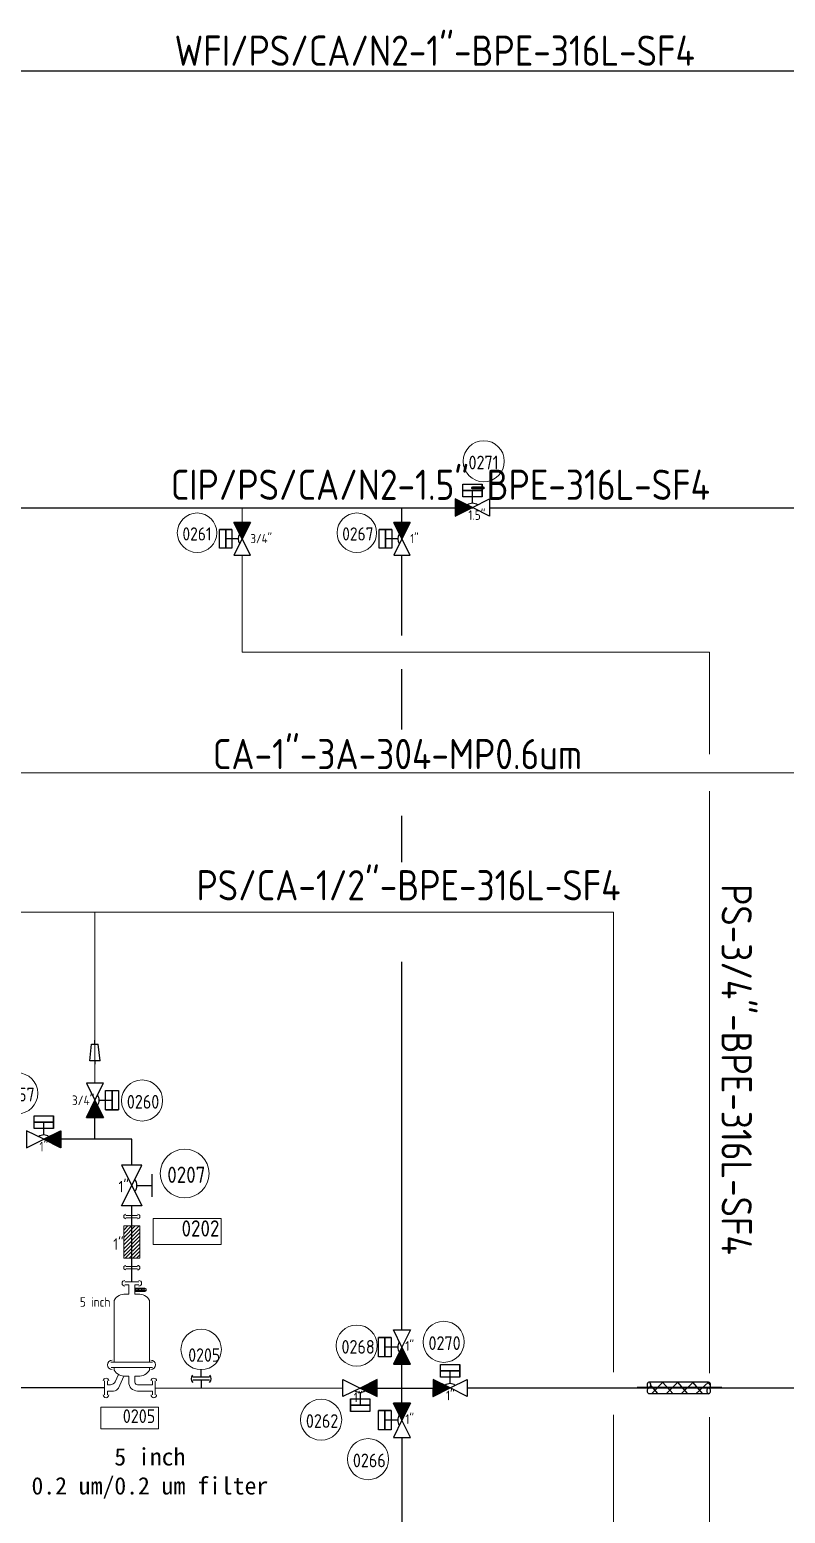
# Model space of a CAD drawing. Header units: millimetres. Extents: x -68339142 to 208, y -167 to 82456658.
# Drawn here: x -68331873 to -68331199, y 82448701 to 82450025 of the extents above; entities that cross this region are included whole.
import ezdxf

# ---------------------------------------------------------------- set-up
doc = ezdxf.new("R2010")
doc.units = ezdxf.units.MM
doc.header["$MEASUREMENT"] = 0
for name, color, linetype in [('压缩空气', 130, 'Continuous'), ('纯蒸汽', 32, 'Continuous'), ('药液', 210, 'Continuous')]:
    doc.layers.add(name, color=color, linetype=linetype)
doc.layers.add('图层01注射用水WFI', color=3, linetype='Continuous', lineweight=5)
doc.layers.add('外形線', color=7, linetype='Continuous', lineweight=9)
doc.styles.get("Standard").update_dxf_attribs({"font": 'gbenor.shx', "bigfont": 'gbcbig.shx'})
doc.styles.add('{18b73a54-fa43-428c-adcb-c1c7bbdf2c84}', font='')
doc.styles.get('{18b73a54-fa43-428c-adcb-c1c7bbdf2c84}').set_extended_font_data('SimSun')

# ---------------------------------------------------------------- blocks, each defined once
blk = doc.blocks.new('*U86')
at = {"color": 7, "lineweight": 9}
for p, q in [((4.714724727788119, -0.0877396147247273), (-4.515031891437941, -0.0877396147247273)), ((-1.936472264634402, -1.933690938578114), (-4.515031891437941, -1.933690938578114)), ((-1.936472264634402, -8.15920785517989), (-3.972787311250951, -8.15920785517989)), ((-1.936472264634402, -1.933690938578114), (-1.936472264634402, -8.15920785517989)), ((2.136165100808546, -8.15920785517989), (2.136165100808546, -1.933690938578114)), ((4.714724727788119, -1.933690938578114), (2.136165100808546, -1.933690938578114)), ((2.136165100808546, -4.243263430585929), (8.756014070539683, -4.243263430585929)), ((2.136165100808546, -6.317034162759676), (3.081857810762953, -4.243263430585929)), ((9.59036754929116, -4.763215825076882), (2.136165100808546, -4.763215825076882)), ((9.59036754929116, -5.797081768265585), (2.136165100808546, -5.797081768265585)), ((2.136165100808546, -6.317034162759676), (8.756014070539683, -6.317034162759676)), ((4.172480147550836, -8.15920785517989), (2.136165100808546, -8.15920785517989)), ((4.027550520742508, -6.317034162759676), (3.081857810762953, -4.243263430585929)), ((4.027550520742508, -6.317034162759676), (4.973243230696912, -4.243263430585929)), ((5.918935940651318, -6.317034162759676), (4.973243230696912, -4.243263430585929)), ((6.864628650630873, -4.243263430585929), (5.918935940651318, -6.317034162759676)), ((7.810321360585279, -6.317034162759676), (6.864628650630873, -4.243263430585929)), ((7.810321360585279, -6.317034162759676), (8.756014070539683, -4.243263430585929)), ((9.59036754929116, -4.763215825076882), (8.756014070539683, -4.243263430585929)), ((9.59036754929116, -5.797081768265585), (8.756014070539683, -6.317034162759676)), ((9.59036754929116, -4.763215825073734), (9.59036754929116, -5.797081768265585)), ((-11.50523085391884, -12.23140881913019), (-11.50523085391884, -52.87842318378058)), ((11.70584720883866, -52.87842318378058), (11.70584720883866, -12.23140881913019)), ((13.74918962963623, -52.87842318378058), (-13.5654624396381, -52.87842318378058)), ((-13.56082050733509, -56.25464598687442), (13.74454769738352, -56.25464598687442)), ((-11.50331084730237, -58.05814927957174), (-11.50331080751858, -56.25464598687442)), ((11.70869077380855, -58.05816427247694), (11.70869077380855, -56.25464598687442)), ((-17.74756567414692, -74.37223039345774), (-17.74756567414692, -65.14247377424425)), ((-15.90161435029668, -67.72103340102264), (-15.90161435029668, -65.14247377424425)), ((-13.96948821755659, -67.72103340102264), (-15.90161435029668, -67.72103340102264)), ((-10.82452199060498, -65.69830747784206), (-8.656301488145642, -60.94162706864584)), ((-8.742431601911392, -69.8312419666524), (-5.042677106192618, -62.1120835973341)), ((-3.96994310672272, -62.13036485459277), (-1.933628699589066, -62.13036485458019)), ((-1.933628699589066, -65.91798702526052), (-1.933628699589066, -62.13035031098409)), ((2.139008665803586, -62.1303503109778), (2.139008665803586, -65.99289112421224)), ((2.139008665803586, -62.13036485458019), (4.175323925949935, -62.13036485458019)), ((3.867150942613998, -67.72103340102264), (13.64986648880387, -67.72103340102264)), ((13.64986648880387, -67.72103340102264), (13.64986648880387, -65.14247377424425)), ((15.49581781265412, -74.37223039345774), (15.49581781265412, -65.14247377424425)), ((-15.90161435029668, -74.37223039345774), (-15.90161435029668, -71.79367076645302)), ((-15.90161435029668, -71.7936707664153), (-11.85920844704737, -71.7936707664153)), ((13.64986648880387, -71.7936707664153), (3.942055041556275, -71.7936707664153)), ((13.64986648880387, -74.37223039345774), (13.64986648880387, -71.79367076645302))]:
    blk.add_line(p, q, dxfattribs=at)
at = {"color": 1, "linetype": 'ByBlock', "lineweight": 9}
blk.add_lwpolyline([(17.54513579792692, -96.72539069954937), (-20.25486420207308, -96.72539069954937), (-20.25486420207308, -82.32539069954937), (17.54513579792692, -82.32539069954936)], close=True, dxfattribs=at)
at = {"color": 7, "lineweight": 9}
for centre, radius, start, end in [((-4.515031891437941, -1.010715276646712), 1.807373980109305, 90, 270), ((4.714724727788119, -1.010715276646712), 1.807373980109305, 270, 90), ((-4.36832995359025, -16.43173529141729), 8.281992833606093, 87.26254471121501, 149.5247882202793), ((4.568024369799406, -16.43171705623397), 8.281974653946426, 30.4750196068326, 92.73746633875243), ((-12.75547540770388, -54.61400535056066), 3.098212849584717, 90, 270), ((-4.36548796852963, -53.85784110995516), 8.281974653946426, 210.4750190651427, 272.7374663387524), ((4.549215158578058, -53.85784110995516), 8.281974653946426, 267.2625336612473, 329.5249809348571), ((12.58224103441819, -54.57747377127357), 3.098212849584717, 270, 90), ((-16.82459001223437, -65.14247377424425), 1.807373980109305, 0, 180), ((-13.96948821755659, -64.26474884740183), 3.456284553620823, 270, 335.4952491099257), ((3.942055041556275, -65.91798702526052), 5.875683741155399, 180, 270), ((3.867150942613998, -65.99289112421224), 1.728142276810412, 180, 270), ((14.57284215071642, -65.14247377424425), 1.807373980109305, 0, 180), ((-16.82459001223437, -74.37223039345774), 1.807373980109305, 180, 0), ((-11.85920844704737, -68.33738621279448), 3.456284553620823, 270, 334.3918298631191), ((14.57284215071642, -74.37223039345774), 1.807373980109305, 180, 0)]:
    blk.add_arc(centre, radius, start, end, dxfattribs=at)
at = {"color": 1, "linetype": 'ByBlock', "lineweight": 9}
for tag, p, height in [('尺寸', (-33.99115171182223, -16.45375548574932), 6.3), ('YQJ_NO', (-5.825598742365401, -92.82137621949937), 9)]:
    blk.add_attdef(tag, p, '', height=height, dxfattribs=at)
for tag, p, height, flags in [('YQJ_ITEMID', (12.38786344538312, -14.59765539292084), 5, 1), ('YQJ_CLASS_NAME', (12.84665076514648, -20.0771766352043), 5, 1), ('YQJ_CODE', (-19.67212700140371, -92.84278846012721), 9, 2)]:
    blk.add_attdef(tag, p, '', height=height, dxfattribs=dict(at, flags=flags))
blk = doc.blocks.new('*U143')
at = {"color": 0}
for p, q in [((-6.328125, 7.03125), (-6.328125, 15.46875)), ((-6.328125, 15.46875), (6.328125, 15.46875)), ((6.328125, 11.25), (-6.328125, 11.25)), ((-6.328125, 11.25), (6.328125, 11.25)), ((0, 2.8125), (0, 11.25)), ((0, 0), (-11.25, 5.625)), ((-11.25, 5.625), (-11.25, -5.625)), ((-11.25, -5.625), (0, 0)), ((6.328125, 7.03125), (-6.328125, 7.03125)), ((0, 0), (11.25, 5.625)), ((11.25, -5.625), (0, 0)), ((11.25, 5.625), (11.25, -5.625))]:
    blk.add_line(p, q, dxfattribs=at)
blk.add_lwpolyline([(6.328125, 7.03125), (6.328125, 7.03125), (6.328125, 15.46875), (6.328125, 15.46875)], close=True, dxfattribs=at)
at = {"color": 1, "linetype": 'ByBlock', "lineweight": 9}
blk.add_circle((-17.42469172434486, 30.19602057444148), 13.5, dxfattribs=at)
at = {"color": 0}
blk.add_arc((0, -2.8125), 5.625, 53.13010235422894, 126.8698976457711, dxfattribs=at)
at = {"color": 1, "linetype": 'ByBlock', "lineweight": 9}
for tag, p, height, flags in [('YQJ_CODE', (-25.13572971125816, 32.86909295233112), 9, 2), ('YQJ_ITEMID', (12.30389252496513, -9.268028050291264), 5, 1), ('YQJ_CLASS_NAME', (12.34145168959367, -15.0460218663336), 5, 1), ('品牌', (13.51525420045436, -20.57112130539599), 5, 1), ('供电电源', (13.40854493904772, -26.41575940861708), 5, 1), ('控制方式', (13.72867290480644, -33.13547494261206), 5, 1), ('输出信号类型1', (14.1519754470537, -39.40720924178709), 5, 1), ('输出信号类型2', (13.98124049918988, -46.42557879951505), 5, 1)]:
    blk.add_attdef(tag, p, '', height=height, dxfattribs=dict(at, flags=flags))
for tag, p, height in [('YQJ_NO', (-27.41589340341581, 24.86040319523294), 9), ('尺寸', (-2.787470364112961, -7.97979821426253), 6.3)]:
    blk.add_attdef(tag, p, '', height=height, dxfattribs=at)
blk = doc.blocks.new('*U423')
at = {"color": 0}
for p, q in [((-6.328125, 7.03125), (-6.328125, 15.46875)), ((-6.328125, 15.46875), (6.328125, 15.46875)), ((6.328125, 11.25), (-6.328125, 11.25)), ((-6.328125, 11.25), (6.328125, 11.25)), ((0, 2.8125), (0, 11.25)), ((0, 0), (-11.25, 5.625)), ((-11.25, 5.625), (-11.25, -5.625)), ((-11.25, -5.625), (0, 0)), ((6.328125, 7.03125), (-6.328125, 7.03125)), ((0, 0), (11.25, 5.625)), ((11.25, -5.625), (0, 0)), ((11.25, 5.625), (11.25, -5.625))]:
    blk.add_line(p, q, dxfattribs=at)
blk.add_lwpolyline([(6.328125, 7.03125), (6.328125, 7.03125), (6.328125, 15.46875), (6.328125, 15.46875)], close=True, dxfattribs=at)
at = {"color": 1, "linetype": 'ByBlock', "lineweight": 9}
blk.add_circle((-4.221260911088681, 30.27352332121511), 13.5, dxfattribs=at)
at = {"color": 0}
blk.add_arc((0, -2.8125), 5.625, 53.13010235422894, 126.8698976457711, dxfattribs=at)
at = {"color": 1, "linetype": 'ByBlock', "lineweight": 9}
for tag, p, height, flags in [('YQJ_CODE', (-11.93229889800197, 32.94659569910475), 9, 2), ('YQJ_ITEMID', (12.30389252496513, -9.268028050291264), 5, 1), ('YQJ_CLASS_NAME', (12.34145168959367, -15.0460218663336), 5, 1), ('品牌', (13.51525420045436, -20.57112130539599), 5, 1), ('供电电源', (13.40854493904772, -26.41575940861708), 5, 1), ('控制方式', (13.72867290480644, -33.13547494261206), 5, 1), ('输出信号类型1', (14.1519754470537, -39.40720924178709), 5, 1), ('输出信号类型2', (13.98124049918988, -46.42557879951505), 5, 1)]:
    blk.add_attdef(tag, p, '', height=height, dxfattribs=dict(at, flags=flags))
for tag, p, height in [('YQJ_NO', (-14.21246259015963, 24.93790594200656), 9), ('尺寸', (-2.711674032477459, -8.099425421580065), 6.3)]:
    blk.add_attdef(tag, p, '', height=height, dxfattribs=at)
blk = doc.blocks.new('*U42')
h = blk.add_hatch(color=256)
h.dxf.hatch_style = 1
h.paths.add_polyline_path([(-11.23900389502951, 5.646938679276725), (-11.26095328043908, -5.603039908457569), (1.331940177654438e-15, -1.691324661214305e-16)])
at = {"color": 0}
for p, q in [((-11.23900389502951, 5.646938679276725), (-11.26095328043908, -5.60303990845757)), ((-11.26095328043908, -5.60303990845757), (0, 0)), ((0, 0), (-11.23900389502951, 5.646938679276725))]:
    blk.add_line(p, q, dxfattribs=at)
blk = doc.blocks.new('*U247')
at = {"color": 0}
for p, q in [((0, 0), (-5.625000000000008, 11.25)), ((-5.625000000000008, 11.25), (5.624999999999994, 11.25000000000001)), ((5.624999999999994, 11.25000000000001), (0, 0)), ((-15.46875, -6.328125000000012), (-15.46875000000001, 6.328124999999991)), ((-11.25000000000001, 6.328124999999995), (-11.25, -6.328125000000009)), ((-11.25, -6.328125000000009), (-11.25000000000001, 6.328124999999995)), ((-7.031250000000006, 6.328124999999997), (-7.031249999999997, -6.328125000000006)), ((0, 0), (-5.624999999999994, -11.25000000000001)), ((5.625000000000008, -11.25), (0, 0)), ((-7.031249999999997, -6.328125000000006), (-15.46875, -6.328125000000012)), ((-2.8125, -1.873501354054952e-15), (-11.25, -7.494005416219808e-15)), ((-5.624999999999994, -11.25000000000001), (5.625000000000008, -11.25))]:
    blk.add_line(p, q, dxfattribs=at)
blk.add_lwpolyline([(-7.031250000000006, 6.328124999999997), (-7.031250000000006, 6.328124999999997), (-15.46875000000001, 6.328124999999991), (-15.46875000000001, 6.328124999999991)], close=True, dxfattribs=at)
at = {"color": 1, "linetype": 'ByBlock', "lineweight": 9}
blk.add_circle((-22.23591285505559, -25.54387947087824), 13.5, dxfattribs=at)
at = {"color": 0}
blk.add_arc((2.8125, 1.873501354054952e-15), 5.625000000000001, 143.130102354229, 216.8698976457711, dxfattribs=at)
at = {"color": 1, "linetype": 'ByBlock', "lineweight": 9}
for tag, p, height in [('尺寸', (2.198926084770209, -2.411111687704135), 6.3), ('YQJ_NO', (-32.22711453412654, -30.87949685008678), 9)]:
    blk.add_attdef(tag, p, '', height=height, dxfattribs=at)
for tag, p, height, flags in [('YQJ_ITEMID', (12.30389252496513, -9.268028050291264), 5, 1), ('YQJ_CODE', (-29.94695084196888, -22.8708070929886), 9, 2), ('YQJ_CLASS_NAME', (12.34145168959367, -15.0460218663336), 5, 1), ('品牌', (13.51525420045436, -20.57112130539599), 5, 1), ('供电电源', (13.40854493904772, -26.41575940861708), 5, 1), ('控制方式', (13.72867290480644, -33.13547494261206), 5, 1), ('输出信号类型1', (14.1519754470537, -39.40720924178709), 5, 1), ('输出信号类型2', (13.98124049918988, -46.42557879951505), 5, 1)]:
    blk.add_attdef(tag, p, '', height=height, dxfattribs=dict(at, flags=flags))
blk = doc.blocks.new('*U43')
h = blk.add_hatch(color=256)
h.dxf.hatch_style = 1
h.paths.add_polyline_path([(5.624999999999801, 11.2500000000001), (-5.625000000000199, 11.2499999999999), (-1.665334536937499e-16, -1.332267629550191e-15)])
at = {"color": 0}
for p, q in [((5.624999999999801, 11.2500000000001), (-5.625000000000201, 11.2499999999999)), ((-5.625000000000201, 11.2499999999999), (0, 0)), ((0, 0), (5.624999999999801, 11.2500000000001))]:
    blk.add_line(p, q, dxfattribs=at)
blk = doc.blocks.new('*U422')
at = {"color": 0}
for p, q in [((-11.25172474678748, -5.62154918350184), (-11.24827419487396, 5.628450287328879)), ((0, 0), (-11.25172474678748, -5.62154918350184)), ((-11.24827419487396, 5.628450287328879), (0, 0)), ((11.25172474678748, 5.62154918350184), (0, 0)), ((0, 0), (11.24827419487396, -5.628450287328879)), ((11.24827419487396, -5.628450287328879), (11.25172474678748, 5.62154918350184)), ((-6.330281297288229, -7.029308733817844), (6.32596810739633, -7.033190604720554)), ((-0.0008626379783797737, -2.81249986770768), (-0.003450551913519095, -11.24999947083072)), ((6.32596810739633, -7.033190604720554), (6.32338019346119, -15.47069020784359)), ((6.32338019346119, -15.47069020784359), (-6.332869211223368, -15.46680833694088)), ((-6.331575254255799, -11.24805853537936), (6.32467415042876, -11.25194040628207)), ((6.32467415042876, -11.25194040628207), (-6.331575254255799, -11.24805853537936))]:
    blk.add_line(p, q, dxfattribs=at)
blk.add_lwpolyline([(-6.330281297288229, -7.029308733817844), (-6.330281297288229, -7.029308733817844), (-6.332869211223368, -15.46680833694088), (-6.332869211223368, -15.46680833694088)], close=True, dxfattribs=at)
at = {"color": 1, "linetype": 'ByBlock', "lineweight": 9}
blk.add_circle((-25.56873303609856, -20.80118613430054), 13.5, dxfattribs=at)
at = {"color": 0}
blk.add_arc((0.0008626379783797737, 2.81249986770768), 5.624999999999999, 233.1125288373636, 306.8523241289058, dxfattribs=at)
at = {"color": 1, "linetype": 'ByBlock', "lineweight": 9}
for tag, p, height, flags in [('YQJ_CODE', (-33.27977102301186, -18.1281137564109), 9, 2), ('YQJ_ITEMID', (12.30389252496513, -9.268028050291264), 5, 1), ('YQJ_CLASS_NAME', (12.34145168959367, -15.0460218663336), 5, 1), ('品牌', (13.51525420045436, -20.57112130539599), 5, 1), ('供电电源', (13.40854493904772, -26.41575940861708), 5, 1), ('控制方式', (13.72867290480644, -33.13547494261206), 5, 1), ('输出信号类型1', (14.1519754470537, -39.40720924178709), 5, 1), ('输出信号类型2', (13.98124049918988, -46.42557879951505), 5, 1)]:
    blk.add_attdef(tag, p, '', height=height, dxfattribs=dict(at, flags=flags))
for tag, p, height in [('尺寸', (-4.176673860106531, -9.285124225607262), 6.3), ('YQJ_NO', (-35.55993471516952, -26.13680351350909), 9)]:
    blk.add_attdef(tag, p, '', height=height, dxfattribs=at)
blk = doc.blocks.new('*U41')
h = blk.add_hatch(color=256)
h.dxf.hatch_style = 1
h.paths.add_polyline_path([(11.25, -5.624999999999998), (11.25, 5.625), (-1.332267629550188e-15, 1.665334536937733e-16)])
at = {"color": 0}
for p, q in [((11.25, 5.625000000000002), (0, 0)), ((0, 0), (11.25, -5.624999999999998)), ((11.25, -5.624999999999998), (11.25, 5.625000000000002))]:
    blk.add_line(p, q, dxfattribs=at)
blk = doc.blocks.new('*U40')
at = {"color": 0}
for p, q in [((-3.104711891387153e-15, 6.991189658571966), (-5.329070518200751e-15, 12)), ((5.493456002679884, 6.991189658571969), (-5.493456002674068, 6.991189658571964)), ((5.493456002679884, 5.00881034145132), (-5.493456002674068, 5.008810341451315)), ((-2.224358626823938e-15, 5.008810341451317), (0, 0))]:
    blk.add_line(p, q, dxfattribs=at)
for centre, start, end in [((-3.097181161315532, 5.969408355187623), 136.4791732309815, 225.7809304604456), ((3.097181161321348, 5.969408355187626), 314.2190695395544, 43.5208267690186)]:
    blk.add_arc(centre, 3.467212193297144, start, end, dxfattribs=at)
blk = doc.blocks.new('*U68')
at = {"color": 1, "linetype": 'ByBlock', "lineweight": 9}
blk.add_circle((2.498001805406602e-15, 13.5), 13.5, dxfattribs=at)
at = {"color": 1, "linetype": 'ByBlock', "lineweight": 13, "flags": 2}
blk.add_attdef('YQJ_CODE', (-5.234884717686508, 13.23119865297995), '', height=9, dxfattribs=at)
at = {"color": 1, "linetype": 'ByBlock', "lineweight": 13}
blk.add_attdef('YQJ_NO', (-8.605544454649497, 5.239539529417197), '', height=9, dxfattribs=at)
at = {"color": 1, "linetype": 'ByBlock', "lineweight": 9, "flags": 1}
for tag, p in [('YQJ_ITEMID', (25.00368285898367, 7.984361569487646)), ('YQJ_CLASS_NAME', (25.01417882937312, 3.682376766385232)), ('供电电源', (25.52485930472176, -5.225861052161235)), ('品牌', (25.43437176123552, -0.6865745397071805)), ('量程上限', (25.38995220934157, -14.9326032799006)), ('控制方式', (25.65976640010194, -9.989354953061365)), ('输入信号类型1', (25.20608192541113, -25.28992703947256)), ('量程下限', (25.25504523347627, -19.96572891749793)), ('输入信号类型2', (25.03331915873423, -30.47782268224296))]:
    blk.add_attdef(tag, p, '', height=5, dxfattribs=at)
at = {"color": 1, "linetype": 'ByBlock', "lineweight": 9}
blk.add_attdef('尺寸', (-11.61090940447393, -20.93206571894052), '', height=6.3, dxfattribs=at)
blk = doc.blocks.new('*U450')
at = {"color": 0}
for p, q in [((5.625000000000003, 11.25), (-5.624999999999997, 11.25)), ((-5.624999999999997, 11.25), (0, 0)), ((0, 0), (5.625000000000003, 11.25)), ((-5.625000000000003, -11.25), (0, 0)), ((0, 0), (5.624999999999997, -11.25)), ((7.031249999999998, -6.328125000000002), (7.031250000000002, 6.328124999999998)), ((7.031250000000002, 6.328124999999998), (15.46875, 6.328124999999996)), ((11.25, -6.328125000000003), (11.25, 6.328124999999997)), ((11.25, 6.328124999999997), (11.25, -6.328125000000003)), ((15.46875, 6.328124999999996), (15.46875, -6.328125000000004)), ((2.8125, -6.245004513516506e-16), (11.25, -2.498001805406602e-15)), ((5.624999999999997, -11.25), (-5.625000000000003, -11.25))]:
    blk.add_line(p, q, dxfattribs=at)
blk.add_lwpolyline([(7.031249999999998, -6.328125000000002), (7.031249999999998, -6.328125000000002), (15.46875, -6.328125000000004), (15.46875, -6.328125000000004)], close=True, dxfattribs=at)
at = {"color": 1, "linetype": 'ByBlock', "lineweight": 9}
blk.add_circle((30.96146615403194, -0.2021351928573889), 13.5, dxfattribs=at)
at = {"color": 0}
blk.add_arc((-2.8125, 6.245004513516506e-16), 5.625, 323.1301023542289, 36.86989764577105, dxfattribs=at)
at = {"color": 1, "linetype": 'ByBlock', "lineweight": 9}
for tag, p, height, flags in [('YQJ_CODE', (23.25042816711863, 2.47093718503225), 9, 2), ('YQJ_ITEMID', (12.30389252496513, -9.268028050291264), 5, 1), ('YQJ_CLASS_NAME', (12.34145168959367, -15.0460218663336), 5, 1), ('品牌', (13.51525420045436, -20.57112130539599), 5, 1), ('供电电源', (13.40854493904772, -26.41575940861708), 5, 1), ('控制方式', (13.72867290480644, -33.13547494261206), 5, 1), ('输出信号类型1', (14.1519754470537, -39.40720924178709), 5, 1), ('输出信号类型2', (13.98124049918988, -46.42557879951505), 5, 1)]:
    blk.add_attdef(tag, p, '', height=height, dxfattribs=dict(at, flags=flags))
for tag, p, height in [('尺寸', (-15.10466541040288, -3.201591174690577), 6.3), ('YQJ_NO', (20.970264474961, -5.537752572065932), 9)]:
    blk.add_attdef(tag, p, '', height=height, dxfattribs=at)
blk = doc.blocks.new('*U44')
h = blk.add_hatch(color=256)
h.dxf.hatch_style = 1
h.paths.add_polyline_path([(-5.625000000000171, -11.24999999999991), (5.624999999999827, -11.25000000000009), (1.665334536937937e-16, 1.332267629550185e-15)])
at = {"color": 0}
for p, q in [((0, 0), (-5.625000000000171, -11.24999999999991)), ((5.624999999999829, -11.25000000000009), (0, 0)), ((-5.625000000000171, -11.24999999999991), (5.624999999999829, -11.25000000000009))]:
    blk.add_line(p, q, dxfattribs=at)
blk = doc.blocks.new('*U196')
at = {"color": 0}
for p, q in [((-3.435912948164515, 2.103692991928255), (-2.286548733639396, 13.3620760428239)), ((-2.966976895907059e-15, 13.3620760428239), (-3.534771127924756e-15, 15.91919393456192)), ((3.435912948164514, 2.103692991928257), (2.28654873363848, 13.3620760428239)), ((-4.671136792762666e-16, 2.103692991928256), (0, 0))]:
    blk.add_line(p, q, dxfattribs=at)
for points in [[(-2.286548733639396, 13.3620760428239), (2.28654873363848, 13.3620760428239)], [(3.435912948164514, 2.103692991928257), (-3.435912948164515, 2.103692991928255)]]:
    blk.add_lwpolyline(points, dxfattribs=at)
blk = doc.blocks.new('保温')
at = {"ltscale": 0.1}
h = blk.add_hatch(dxfattribs=at)
h.set_pattern_fill('ANSI37', scale=2.234399999999999)
h.set_pattern_definition([(44.99999999999997, (-813.4420348629722, 754.6356316621168), (-5.016371069229228, 5.016371069229224), []), (135, (-813.4420348629722, 754.6356316621168), (-5.016371069229229, -5.016371069229224), [])])
h.paths.add_polyline_path([(40.0281178516377, 3.910200000015001), (-2.934541498689214e-11, 3.910200000015001, -0.6525360622096348), (-2.934541498689214e-11, 1.610711564126176e-11, 0.652536062208393), (-2.934541498689214e-11, -3.910199999979604), (40.0281178516377, -3.910199999979604, -0.652536062207818), (40.0281178516377, 1.610711564126176e-11, 0.6525360622075519)])
at = {"color": 7, "lineweight": 35}
blk.add_line((-8.915646761219492, 1.909583602355269e-13), (47.98137530246434, 1.909583602355269e-13), dxfattribs=at)
at = {"color": 7}
for p, q in [((-2.934541498689214e-11, 3.910200000005452), (40.0281178516377, 3.910200000005452)), ((-2.934541498689214e-11, -3.910199999992337), (40.0281178516377, -3.910199999992337))]:
    blk.add_line(p, q, dxfattribs=at)
for centre, start, end in [((0.8601914965108648, 1.955100000004413), 113.7482053907326, 246.2517946092674), ((0.8601914965108648, -1.955099999991298), 113.7482053907326, 246.2517946092674), ((-0.8601914965695556, 1.955100000004413), 293.7482053907326, 66.25179460926744), ((40.88830934817791, -1.955099999991298), 113.7482053907326, 246.2517946092674), ((39.16792635509749, 1.955100000004413), 293.748205391198, 66.25179460880196), ((39.16792635509749, -1.955099999991298), 293.7482053907326, 66.25179460926744)]:
    blk.add_arc(centre, 2.135964751742607, start, end, dxfattribs=at)
blk = doc.blocks.new('*U350')
at = {"linetype": 'ByBlock', "lineweight": 9}
h = blk.add_hatch(dxfattribs=at)
h.set_pattern_fill('ANSI31', scale=0.45, angle=4.885150915388837e-06)
h.set_pattern_definition([(45.00000488515091, (48.15028363265755, 3.279568659309007e-06), (-1.010278899758636, 1.010278727481916), [])])
h.paths.add_polyline_path([(19.32321123300252, 9.000002052605897), (14.82321123301712, 9.000001668927041), (10.32321123303172, 9.000001285248187), (10.32321200038944, 1.28524821896292e-06), (10.32321276774715, -8.999998714751747), (14.82321276773255, -8.999998331072891), (19.32321276771794, -8.999997947394034), (19.32321200036023, 2.052605930558116e-06)])
at = {"color": 7, "linetype": 'ByBlock', "lineweight": 9}
for p, q in [((10.32321123303172, 9.000001285248185), (14.82321123301712, 9.000001668927041)), ((10.32321200038944, 1.28524821896292e-06), (10.32321123303172, 9.000001285248185)), ((11.58961737146916, 14.8232142419948), (18.05680410164764, 14.82321479339987)), ((11.58961748175017, 13.52977689603311), (18.05680421192865, 13.52977744734005)), ((14.82321084684656, 13.52977717163752), (14.82321123301712, 9.000001668927041)), ((19.32321123300252, 9.000002052605897), (14.82321123301712, 9.000001668927041)), ((19.32321200036023, 2.052605930558116e-06), (19.32321123300252, 9.000002052605897)), ((10.32321200038944, 1.28524821896292e-06), (10.32321276774715, -8.999998714751747)), ((19.32321200036023, 2.052605930558116e-06), (19.32321276771794, -8.999997947394036)), ((10.32321276774715, -8.999998714751747), (14.82321276773255, -8.999998331072891)), ((11.58961978890074, -13.52977410958403), (18.05680651907922, -13.52977355808084)), ((11.58961989918175, -14.82321145554572), (18.05680662936023, -14.82321090414066)), ((19.32321276771794, -8.999997947394036), (14.82321276773255, -8.999998331072891)), ((14.82321315399713, -13.52977383378337), (14.82321276773255, -8.999998331072891))]:
    blk.add_line(p, q, dxfattribs=at)
at = {"color": 1, "linetype": 'ByBlock', "lineweight": 9}
blk.add_lwpolyline([(64.40869509177791, 13.14805244680931), (26.60869509177792, 13.14805244680931), (26.60869509177792, -1.251947553190696), (64.40869509177791, -1.251947553190696)], close=True, dxfattribs=at)
at = {"color": 7, "linetype": 'ByBlock', "lineweight": 9}
for centre, start, end in [((11.58961742660966, 14.17649556897307), 90.0000048850467, 270.0000048850467), ((18.05680415678815, 14.17649612037814), 270.0000048850467, 90.0000048850467), ((11.58961984404125, -14.17649278252399), 90.00000488525504, 270.0000048852552), ((18.05680657421973, -14.17649223111892), 270.0000048852552, 90.00000488525504)]:
    blk.add_arc(centre, 1.266406634841679, start, end, dxfattribs=at)
at = {"color": 1, "linetype": 'ByBlock', "lineweight": 9}
for tag, p, height, flags in [('YQJ_CODE', (28.31040413325358, 3.076974775093975), 9, 2), ('YQJ_ITEMID', (12.30389252496513, -9.268028050291264), 5, 1), ('YQJ_CLASS_NAME', (12.34145168959367, -15.0460218663336), 5, 1), ('品牌', (13.51525420045436, -20.57112130539599), 5, 1), ('供电电源', (13.40854493904772, -26.41575940861708), 5, 1), ('控制方式', (13.72867290480644, -33.13547494261206), 5, 1), ('输出信号类型2', (13.98124049918988, -46.42557879951505), 5, 1), ('输出信号类型1', (14.1519754470537, -39.40720924178709), 5, 1)]:
    blk.add_attdef(tag, p, '', height=height, dxfattribs=dict(at, flags=flags))
for tag, p, height in [('YQJ_NO', (42.37848494647809, 3.069077836153308), 9), ('尺寸', (4.537444715824654, -4.238985009685296), 6.3)]:
    blk.add_attdef(tag, p, '', height=height, dxfattribs=at)
blk = doc.blocks.new('*U349')
at = {"color": 0}
for p, q in [((5.625000000000003, 11.25), (-5.624999999999997, 11.25)), ((-5.624999999999997, 11.25), (0, 0)), ((0, 0), (5.625000000000003, 11.25)), ((-5.625000000000003, -11.25), (0, 0)), ((0, 0), (5.624999999999997, -11.25)), ((11.25, -6.328125000000003), (11.25, 6.328124999999997)), ((2.8125, -6.245004513516506e-16), (11.25, -2.498001805406602e-15)), ((5.624999999999997, -11.25), (-5.625000000000003, -11.25))]:
    blk.add_line(p, q, dxfattribs=at)
at = {"color": 1, "linetype": 'ByBlock', "lineweight": 9}
blk.add_circle((29.26879570011614, 6.678204458652251), 13.5, dxfattribs=at)
at = {"color": 0}
blk.add_arc((-2.8125, 6.245004513516506e-16), 5.625, 323.1301023542289, 36.86989764577105, dxfattribs=at)
at = {"color": 1, "linetype": 'ByBlock', "lineweight": 9}
for tag, p, height, flags in [('YQJ_CODE', (21.80100778230434, 10.40676260946618), 9, 2), ('YQJ_ITEMID', (12.30389252496513, -9.268028050291264), 5, 1), ('YQJ_CLASS_NAME', (12.34145168959367, -15.0460218663336), 5, 1), ('品牌', (13.51525420045436, -20.57112130539599), 5, 1), ('供电电源', (13.40854493904772, -26.41575940861708), 5, 1), ('控制方式', (13.72867290480644, -33.13547494261206), 5, 1), ('输出信号类型2', (13.98124049918988, -46.42557879951505), 5, 1), ('输出信号类型1', (14.1519754470537, -39.40720924178709), 5, 1)]:
    blk.add_attdef(tag, p, '', height=height, dxfattribs=dict(at, flags=flags))
for tag, p, height in [('YQJ_NO', (19.64985381339019, 1.464028083157316), 9), ('尺寸', (-7.342885408393322, -3.708517182206897), 6.3)]:
    blk.add_attdef(tag, p, '', height=height, dxfattribs=at)
blk = doc.blocks.new('*U268')
at = {"color": 0}
for p, q in [((0, 0), (-5.624999999999999, 11.25)), ((-5.624999999999999, 11.25), (5.625000000000001, 11.25)), ((5.625000000000001, 11.25), (0, 0)), ((-15.46875, -6.328124999999998), (-15.46875, 6.328125000000002)), ((-11.25, 6.328125000000001), (-11.25, -6.328124999999999)), ((-11.25, -6.328124999999999), (-11.25, 6.328125000000001)), ((-2.8125, 2.800685390914575e-16), (-11.25, 1.12027415636583e-15)), ((-7.031249999999999, 6.328125000000001), (-7.031250000000001, -6.328124999999999)), ((0, 0), (-5.625000000000001, -11.25)), ((5.624999999999999, -11.25), (0, 0)), ((-7.031250000000001, -6.328124999999999), (-15.46875, -6.328124999999998)), ((-5.625000000000001, -11.25), (5.624999999999999, -11.25))]:
    blk.add_line(p, q, dxfattribs=at)
blk.add_lwpolyline([(-7.031249999999999, 6.328125000000001), (-7.031249999999999, 6.328125000000001), (-15.46875, 6.328125000000002), (-15.46875, 6.328125000000002)], close=True, dxfattribs=at)
at = {"color": 1, "linetype": 'ByBlock', "lineweight": 9}
blk.add_circle((-30.86210717287633, 4.162201902670471), 13.5, dxfattribs=at)
at = {"color": 0}
blk.add_arc((2.8125, -2.800685390914575e-16), 5.625, 143.1301023542289, 216.8698976457711, dxfattribs=at)
at = {"color": 1, "linetype": 'ByBlock', "lineweight": 9}
for tag, p, height, flags in [('YQJ_CODE', (-38.57314515978962, 6.83527428056011), 9, 2), ('YQJ_ITEMID', (12.30389252496513, -9.268028050291264), 5, 1), ('YQJ_CLASS_NAME', (12.34145168959367, -15.0460218663336), 5, 1), ('品牌', (13.51525420045436, -20.57112130539599), 5, 1), ('供电电源', (13.40854493904772, -26.41575940861708), 5, 1), ('控制方式', (13.72867290480644, -33.13547494261206), 5, 1), ('输出信号类型1', (14.1519754470537, -39.40720924178709), 5, 1), ('输出信号类型2', (13.98124049918988, -46.42557879951505), 5, 1)]:
    blk.add_attdef(tag, p, '', height=height, dxfattribs=dict(at, flags=flags))
for tag, p, height in [('YQJ_NO', (-40.85330885194728, -1.173415476538072), 9), ('尺寸', (5.660307008175376, -3.009600803133356), 6.3)]:
    blk.add_attdef(tag, p, '', height=height, dxfattribs=at)
blk = doc.blocks.new('*U421')
at = {"color": 0}
for p, q in [((0, 0), (-5.625000000000008, 11.25)), ((-5.625000000000008, 11.25), (5.624999999999994, 11.25000000000001)), ((5.624999999999994, 11.25000000000001), (0, 0)), ((-15.46875, -6.328125000000012), (-15.46875000000001, 6.328124999999991)), ((-11.25000000000001, 6.328124999999995), (-11.25, -6.328125000000009)), ((-11.25, -6.328125000000009), (-11.25000000000001, 6.328124999999995)), ((-7.031250000000006, 6.328124999999997), (-7.031249999999997, -6.328125000000006)), ((0, 0), (-5.624999999999994, -11.25000000000001)), ((5.625000000000008, -11.25), (0, 0)), ((-7.031249999999997, -6.328125000000006), (-15.46875, -6.328125000000012)), ((-2.8125, -1.873501354054952e-15), (-11.25, -7.494005416219808e-15)), ((-5.624999999999994, -11.25000000000001), (5.625000000000008, -11.25))]:
    blk.add_line(p, q, dxfattribs=at)
blk.add_lwpolyline([(-7.031250000000006, 6.328124999999997), (-7.031250000000006, 6.328124999999997), (-15.46875000000001, 6.328124999999991), (-15.46875000000001, 6.328124999999991)], close=True, dxfattribs=at)
at = {"color": 1, "linetype": 'ByBlock', "lineweight": 9}
blk.add_circle((-29.72764147328342, 0.9615038763092691), 13.5, dxfattribs=at)
at = {"color": 0}
blk.add_arc((2.8125, 1.873501354054952e-15), 5.625000000000001, 143.130102354229, 216.8698976457711, dxfattribs=at)
at = {"color": 1, "linetype": 'ByBlock', "lineweight": 9}
for tag, p, height, flags in [('YQJ_CODE', (-37.43867946019671, 3.634576254198908), 9, 2), ('YQJ_ITEMID', (12.30389252496513, -9.268028050291264), 5, 1), ('YQJ_CLASS_NAME', (12.34145168959367, -15.0460218663336), 5, 1), ('品牌', (13.51525420045436, -20.57112130539599), 5, 1), ('供电电源', (13.40854493904772, -26.41575940861708), 5, 1), ('控制方式', (13.72867290480644, -33.13547494261206), 5, 1), ('输出信号类型1', (14.1519754470537, -39.40720924178709), 5, 1), ('输出信号类型2', (13.98124049918988, -46.42557879951505), 5, 1)]:
    blk.add_attdef(tag, p, '', height=height, dxfattribs=dict(at, flags=flags))
for tag, p, height in [('YQJ_NO', (-39.71884315235437, -4.374113502899274), 9), ('尺寸', (2.198926084770209, -2.411111687704135), 6.3)]:
    blk.add_attdef(tag, p, '', height=height, dxfattribs=at)
blk = doc.blocks.new('*U452')
at = {"color": 0}
for p, q in [((-6.328125, 7.03125), (-6.328125, 15.46875)), ((-6.328125, 15.46875), (6.328125, 15.46875)), ((6.328125, 11.25), (-6.328125, 11.25)), ((-6.328125, 11.25), (6.328125, 11.25)), ((0, 2.8125), (0, 11.25)), ((0, 0), (-11.25, 5.625)), ((-11.25, 5.625), (-11.25, -5.625)), ((-11.25, -5.625), (0, 0)), ((6.328125, 7.03125), (-6.328125, 7.03125)), ((0, 0), (11.25, 5.625)), ((11.25, -5.625), (0, 0)), ((11.25, 5.625), (11.25, -5.625))]:
    blk.add_line(p, q, dxfattribs=at)
blk.add_lwpolyline([(6.328125, 7.03125), (6.328125, 7.03125), (6.328125, 15.46875), (6.328125, 15.46875)], close=True, dxfattribs=at)
at = {"color": 1, "linetype": 'ByBlock', "lineweight": 9}
blk.add_circle((7.409839302102053, 30.4242949379891), 13.5, dxfattribs=at)
at = {"color": 0}
blk.add_arc((0, -2.8125), 5.625, 53.13010235422894, 126.8698976457711, dxfattribs=at)
at = {"color": 1, "linetype": 'ByBlock', "lineweight": 9}
for tag, p, height, flags in [('YQJ_CODE', (-0.30119868481124, 33.09736731587874), 9, 2), ('YQJ_ITEMID', (12.30389252496513, -9.268028050291264), 5, 1), ('YQJ_CLASS_NAME', (12.34145168959367, -15.0460218663336), 5, 1), ('品牌', (13.51525420045436, -20.57112130539599), 5, 1), ('供电电源', (13.40854493904772, -26.41575940861708), 5, 1), ('控制方式', (13.72867290480644, -33.13547494261206), 5, 1), ('输出信号类型1', (14.1519754470537, -39.40720924178709), 5, 1), ('输出信号类型2', (13.98124049918988, -46.42557879951505), 5, 1)]:
    blk.add_attdef(tag, p, '', height=height, dxfattribs=dict(at, flags=flags))
for tag, p, height in [('YQJ_NO', (-2.581362376968897, 25.08867755878056), 9), ('尺寸', (-2.711674032477459, -8.099425421580065), 6.3)]:
    blk.add_attdef(tag, p, '', height=height, dxfattribs=at)
blk = doc.blocks.new('*U139')
h = blk.add_hatch(color=256)
h.dxf.hatch_style = 1
h.paths.add_polyline_path([(-11.24999999874051, 5.625000002518991), (-11.2500000012595, -5.624999997481009), (1.3322676295129e-15, -1.665334539920819e-16)])
at = {"color": 0}
for p, q in [((0, 0), (-11.24999999874051, 5.625000002518991)), ((-11.24999999874051, 5.625000002518991), (-11.2500000012595, -5.624999997481011)), ((-11.2500000012595, -5.624999997481011), (0, 0))]:
    blk.add_line(p, q, dxfattribs=at)
blk = doc.blocks.new('*U448')
h = blk.add_hatch(color=256)
h.dxf.hatch_style = 1
h.paths.add_polyline_path([(11.25000000141715, -5.624999997165696), (11.24999999858285, 5.625000002834303), (-1.332267629592144e-15, 1.665334533581244e-16)])
at = {"color": 0}
for p, q in [((11.24999999858285, 5.625000002834304), (0, 0)), ((0, 0), (11.25000000141715, -5.624999997165696)), ((11.25000000141715, -5.624999997165696), (11.24999999858285, 5.625000002834304))]:
    blk.add_line(p, q, dxfattribs=at)

msp = doc.modelspace()

# ---------------------------------------------------------------- linework, layer by layer
at = {"color": 3}
for p, q in [((-68333726.65671128, 82449988.28248678), (-68330890.40913455, 82449988.28248678)), ((-68332845.1115165, 82449598.3390347), (-68331556.77225393, 82449598.33903468)), ((-68331572.88702516, 82449598.33903468), (-68331493.08223282, 82449598.33903466)), ((-68331540.70687416, 82449570.5900597), (-68331540.70687416, 82449598.33903468)), ((-68331478.06506498, 82449598.33903466), (-68331477.53498219, 82449598.33903468)), ((-68331462.51781432, 82449598.33903468), (-68330875.00697502, 82449598.3390347)), ((-68331540.70687418, 82449484.28520958), (-68331540.70687416, 82449555.9142862)), ((-68331540.70687416, 82449400.31192815), (-68331540.70687416, 82449454.28520958)), ((-68331540.70687416, 82449282.0384619), (-68331540.70687416, 82449323.34544113)), ((-68331540.70687415, 82448864.44828132), (-68331540.70687415, 82449192.87297928)), ((-68331540.70687415, 82448812.45666945), (-68331540.70687415, 82448833.88386282))]:
    msp.add_line(p, q, dxfattribs=at)
at = {"layer": '压缩空气', "lineweight": 9}
for p, q in [((-68332814.03812568, 82449361.82899119), (-68330890.40913562, 82449361.82835254)), ((-68331351.94052894, 82449237.45572059), (-68332506.93167324, 82449237.4557206)), ((-68331814.63557628, 82449126.39236654), (-68331814.63557628, 82449237.45572059)), ((-68331351.94052894, 82448991.77344216), (-68331351.94052894, 82449237.45572059)), ((-68331814.63557628, 82449126.39236654), (-68331814.63557628, 82449126.39236654)), ((-68331814.63557628, 82449084.75714786), (-68331814.63557628, 82449126.3860952)), ((-68331351.94052894, 82448826.68964688), (-68331351.94052894, 82448991.77344216)), ((-68331351.94052893, 82448286.79721358), (-68331351.94052894, 82448788.59070203))]:
    msp.add_line(p, q, dxfattribs=at)
at = {"layer": '纯蒸汽', "color": 30, "linetype": 'ByBlock', "lineweight": 9}
for p, q in [((-68331683.23184371, 82449570.5900597), (-68331683.23184371, 82449598.33903468)), ((-68331683.23184371, 82449469.28520958), (-68331683.23184371, 82449555.9142862)), ((-68331266.17684959, 82449469.28520958), (-68331683.23184371, 82449469.28520958)), ((-68331266.17684959, 82449378.3285935), (-68331266.17684959, 82449469.28520958)), ((-68331266.17684959, 82448825.75534469), (-68331266.17684959, 82449345.3285935)), ((-68331266.17684959, 82448618.31849356), (-68331266.17684959, 82448786.7164677))]:
    msp.add_line(p, q, dxfattribs=at)
at = {"layer": '药液', "color": 6, "linetype": 'ByBlock', "lineweight": -3}
for p, q in [((-68331814.63557628, 82449034.62948193), (-68331814.63557628, 82449054.19272938)), ((-68331781.71957617, 82449034.62948193), (-68331844.98342201, 82449034.62948193)), ((-68331781.71957615, 82449011.4538458), (-68331781.71957617, 82449034.62948193)), ((-68331781.71957617, 82448907.3445692), (-68331781.71957617, 82448975.21737081)), ((-68331805.96383269, 82448812.70407178), (-68331988.9636666, 82448812.70407178)), ((-68331760.80540223, 82448812.70407178), (-68331593.37259693, 82448812.55385207)), ((-68331562.80817845, 82448812.45666945), (-68331512.9980123, 82448812.45666945)), ((-68331540.70687415, 82448799.09006934), (-68331540.70687415, 82448812.67425531)), ((-68331482.4331402, 82448812.67425531), (-68330823.43893804, 82448812.93666741)), ((-68331540.70660228, 82448768.52565084), (-68331540.70660228, 82448413.15768005))]:
    msp.add_line(p, q, dxfattribs=at)

# ---------------------------------------------------------------- block references
ref = msp.add_blockref('*U452', (-68331477.80002357, 82449598.47155537), dxfattribs=dict(xscale=1.3584186, yscale=1.3584186, zscale=1.3584186))
ref.add_attrib('YQJ_NO', '0271', (-68331481.30659425, 82449632.55248162), dxfattribs={"color": 1, "linetype": 'ByBlock', "lineweight": 9, "height": 12.22576740000001})
ref.add_attrib('尺寸', '1.5"', (-68331481.48361202, 82449587.46914522), dxfattribs={"color": 1, "linetype": 'ByBlock', "lineweight": 9, "height": 8.558037180000007})
for name, p, xscale, yscale, zscale in [('*U139', (-68331477.80002357, 82449598.47155537), 1.3584186, 1.3584186, 1.3584186), ('*U43', (-68331683.23184428, 82449570.59005857), 1.304513100000001, 1.304513100000001, 1.304513100000001), ('*U43', (-68331540.70687473, 82449570.59005857), 1.304513100000001, 1.304513100000001, 1.304513100000001), ('*U196', (-68331814.63557628, 82449101.75579992), 1.331, 1.331, 1.331), ('*U44', (-68331814.62818086, 82449069.47493862), 1.3584186, 1.3584186, 1.3584186), ('*U448', (-68331860.26563126, 82449034.62948193), 1.293732, 1.293732, 1.293732), ('*U44', (-68331540.70687415, 82448849.16607207), 1.3584186, 1.3584186, 1.3584186), ('*U40', (-68331719.8376609, 82448812.70407178), 1.3584186, 1.3584186, 1.3584186), ('*U42', (-68331497.71534945, 82448812.67425531), 1.3584186, 1.3584186, 1.3584186), ('*U41', (-68331578.0903877, 82448812.55385207), 1.3584186, 1.3584186, 1.3584186), ('*U43', (-68331540.70689863, 82448783.80786009), 1.3584186, 1.3584186, 1.3584186)]:
    msp.add_blockref(name, p, dxfattribs=dict(xscale=xscale, yscale=yscale, zscale=zscale))
ref = msp.add_blockref('*U268', (-68331683.23184428, 82449570.59005857), dxfattribs=dict(xscale=1.304513100000001, yscale=1.304513100000001, zscale=1.304513100000001))
ref.add_attrib('YQJ_NO', '0261', (-68331736.52552085, 82449569.0593227), dxfattribs={"color": 1, "linetype": 'ByBlock', "lineweight": 9, "height": 11.74061790000001})
ref.add_attrib('尺寸', '3/4"', (-68331675.84789963, 82449566.6639949), dxfattribs={"color": 1, "linetype": 'ByBlock', "lineweight": 9, "height": 8.218432530000003})
ref = msp.add_blockref('*U268', (-68331540.70687473, 82449570.59005857), dxfattribs=dict(xscale=1.304513100000001, yscale=1.304513100000001, zscale=1.304513100000001))
ref.add_attrib('YQJ_NO', '0267', (-68331594.0005513, 82449569.0593227), dxfattribs={"color": 1, "linetype": 'ByBlock', "lineweight": 9, "height": 11.74061790000001})
ref.add_attrib('尺寸', '1"', (-68331533.32293008, 82449566.6639949), dxfattribs={"color": 1, "linetype": 'ByBlock', "lineweight": 9, "height": 8.218432530000003})
ref = msp.add_blockref('*U143', (-68331860.26563126, 82449034.62948193), dxfattribs=dict(xscale=1.3584186, yscale=1.3584186, zscale=1.3584186))
ref.add_attrib('YQJ_NO', '0257', (-68331897.50789079, 82449068.40031603), dxfattribs={"color": 1, "linetype": 'ByBlock', "lineweight": 9, "height": 12.22576740000001})
ref.add_attrib('尺寸', '1"', (-68331864.05218285, 82449023.7895756), dxfattribs={"color": 1, "linetype": 'ByBlock', "lineweight": 9, "height": 8.558037180000007})
ref = msp.add_blockref('*U450', (-68331814.62818086, 82449069.47493862), dxfattribs=dict(xscale=1.3584186, yscale=1.3584186, zscale=1.3584186))
ref.add_attrib('YQJ_NO', '0260', (-68331786.14178358, 82449061.95235255), dxfattribs={"color": 1, "linetype": 'ByBlock', "lineweight": 9, "height": 12.22576740000002})
ref.add_attrib('尺寸', '3/4"', (-68331835.1466393, 82449065.12583761), dxfattribs={"color": 1, "linetype": 'ByBlock', "lineweight": 9, "height": 8.558037180000007})
ref = msp.add_blockref('*U349', (-68331781.7195762, 82448993.3356083), dxfattribs=dict(xscale=1.610510000000001, yscale=1.610510000000001, zscale=1.610510000000001))
ref.add_attrib('YQJ_NO', '0207', (-68331750.07329012, 82448995.69344017), dxfattribs={"color": 1, "linetype": 'ByBlock', "lineweight": 9, "height": 14.49459})
ref.add_attrib('尺寸', '1"', (-68331793.54536657, 82448987.3630043), dxfattribs={"color": 1, "linetype": 'ByBlock', "lineweight": 9, "height": 10.146213})
ref = msp.add_blockref('*U350', (-68331805.59250937, 82448942.85089825), dxfattribs=dict(xscale=1.610510000000001, yscale=1.610510000000001, zscale=1.610510000000001))
ref.add_attrib('YQJ_NO', '0202', (-68331737.34153558, 82448947.79367879), dxfattribs={"color": 1, "linetype": 'ByBlock', "lineweight": 9, "height": 14.49459})
ref.add_attrib('尺寸', '1"', (-68331798.28490928, 82448936.0239705), dxfattribs={"color": 1, "linetype": 'ByBlock', "lineweight": 9, "height": 10.146213})
ref = msp.add_blockref('*U86', (-68331781.85520938, 82448907.46375631), dxfattribs=dict(xscale=1.3584186, yscale=1.3584186, zscale=1.3584186))
ref.add_attrib('YQJ_NO', '0205', (-68331789.76881106, 82448781.37347238), dxfattribs={"color": 1, "linetype": 'ByBlock', "lineweight": 9, "height": 12.22576740000001})
ref.add_attrib('尺寸', '5 inch', (-68331828.0294221, 82448885.11266881), dxfattribs={"color": 1, "linetype": 'ByBlock', "lineweight": 9, "height": 8.558037180000007})
ref = msp.add_blockref('*U68', (-68331719.8376609, 82448829.00509496), dxfattribs=dict(xscale=1.33595186571, yscale=1.33595186571, zscale=1.33595186571))
ref.add_attrib('YQJ_NO', '0205', (-68331731.33425406, 82448836.00486757), dxfattribs={"color": 1, "linetype": 'ByBlock', "lineweight": 13, "height": 12.02356679139})
ref = msp.add_blockref('*U421', (-68331540.70687415, 82448849.16607207), dxfattribs=dict(xscale=1.3584186, yscale=1.3584186, zscale=1.3584186))
ref.add_attrib('YQJ_NO', '0268', (-68331594.66168946, 82448843.22419493), dxfattribs={"color": 1, "linetype": 'ByBlock', "lineweight": 9, "height": 12.22576740000001})
ref.add_attrib('尺寸', '1"', (-68331537.71981205, 82448845.8907731), dxfattribs={"color": 1, "linetype": 'ByBlock', "lineweight": 9, "height": 8.558037180000007})
ref = msp.add_blockref('*U423', (-68331497.71534945, 82448812.67425531), dxfattribs=dict(xscale=1.3584186, yscale=1.3584186, zscale=1.3584186))
ref.add_attrib('YQJ_NO', '0270', (-68331517.02182299, 82448846.55037059), dxfattribs={"color": 1, "linetype": 'ByBlock', "lineweight": 9, "height": 12.22576740000001})
ref.add_attrib('尺寸', '1"', (-68331501.3989379, 82448801.67184517), dxfattribs={"color": 1, "linetype": 'ByBlock', "lineweight": 9, "height": 8.558037180000007})
ref = msp.add_blockref('*U422', (-68331578.0903877, 82448812.55385207), dxfattribs=dict(xscale=1.3584186, yscale=1.3584186, zscale=1.3584186))
ref.add_attrib('YQJ_NO', '0262', (-68331626.39566444, 82448777.04913203), dxfattribs={"color": 1, "linetype": 'ByBlock', "lineweight": 9, "height": 12.22576740000001})
ref.add_attrib('尺寸', '1"', (-68331583.76405916, 82448799.94076662), dxfattribs={"color": 1, "linetype": 'ByBlock', "lineweight": 9, "height": 8.558037180000007})
at = {"xscale": 1.331, "yscale": 1.331, "zscale": 1.331, "rotation": 180}
msp.add_blockref('保温', (-68331267.08629394, 82448812.67425531), dxfattribs=at)
ref = msp.add_blockref('*U247', (-68331540.70689863, 82448783.80786009), dxfattribs=dict(xscale=1.3584186, yscale=1.3584186, zscale=1.3584186))
ref.add_attrib('YQJ_NO', '0266', (-68331584.48481044, 82448741.86057721), dxfattribs={"color": 1, "linetype": 'ByBlock', "lineweight": 9, "height": 12.22576740000001})
ref.add_attrib('尺寸', '1"', (-68331537.71983653, 82448780.53256112), dxfattribs={"color": 1, "linetype": 'ByBlock', "lineweight": 9, "height": 8.558037180000007})

# ---------------------------------------------------------------- texts
at = {"layer": '压缩空气', "lineweight": 9, "char_height": 26.99268000000001, "attachment_point": 5}
for s, insert in [('CA-1"-3A-304-MP0.6um', (-68331544.68382958, 82449378.42428793)), ('PS/CA-1/2"-BPE-316L-SF4', (-68331534.81260085, 82449261.304633))]:
    msp.add_mtext(s, dxfattribs=dict(at, insert=insert))
at = {"layer": '图层01注射用水WFI', "color": 3, "lineweight": 9, "char_height": 26.99268000000001, "attachment_point": 5}
for s, insert in [('WFI/PS/CA/N2-1"-BPE-316L-SF4', (-68331511.50147083, 82450006.23191752)), ('CIP/PS/CA/N2-1.5"-BPE-316L-SF4', (-68331506.44499968, 82449618.78561804))]:
    msp.add_mtext(s, dxfattribs=dict(at, insert=insert))
at = {"layer": '外形線', "lineweight": 5, "insert": (-68331645.2078506, 82448758.97709645), "char_height": 15.524784, "width": 240.8193459427541, "attachment_point": 3, "style": '{18b73a54-fa43-428c-adcb-c1c7bbdf2c84}'}
msp.add_mtext('\\pxqc;5 inch\\P0.2 um/0.2 um filter', dxfattribs=at)
at = {"layer": '纯蒸汽', "color": 30, "linetype": 'ByBlock', "lineweight": 9, "insert": (-68331242.11647971, 82449096.90987115), "char_height": 26.99268000000001, "attachment_point": 5, "rotation": 270}
msp.add_mtext('PS-3/4"-BPE-316L-SF4', dxfattribs=at)

doc.saveas('drawing.dxf')
